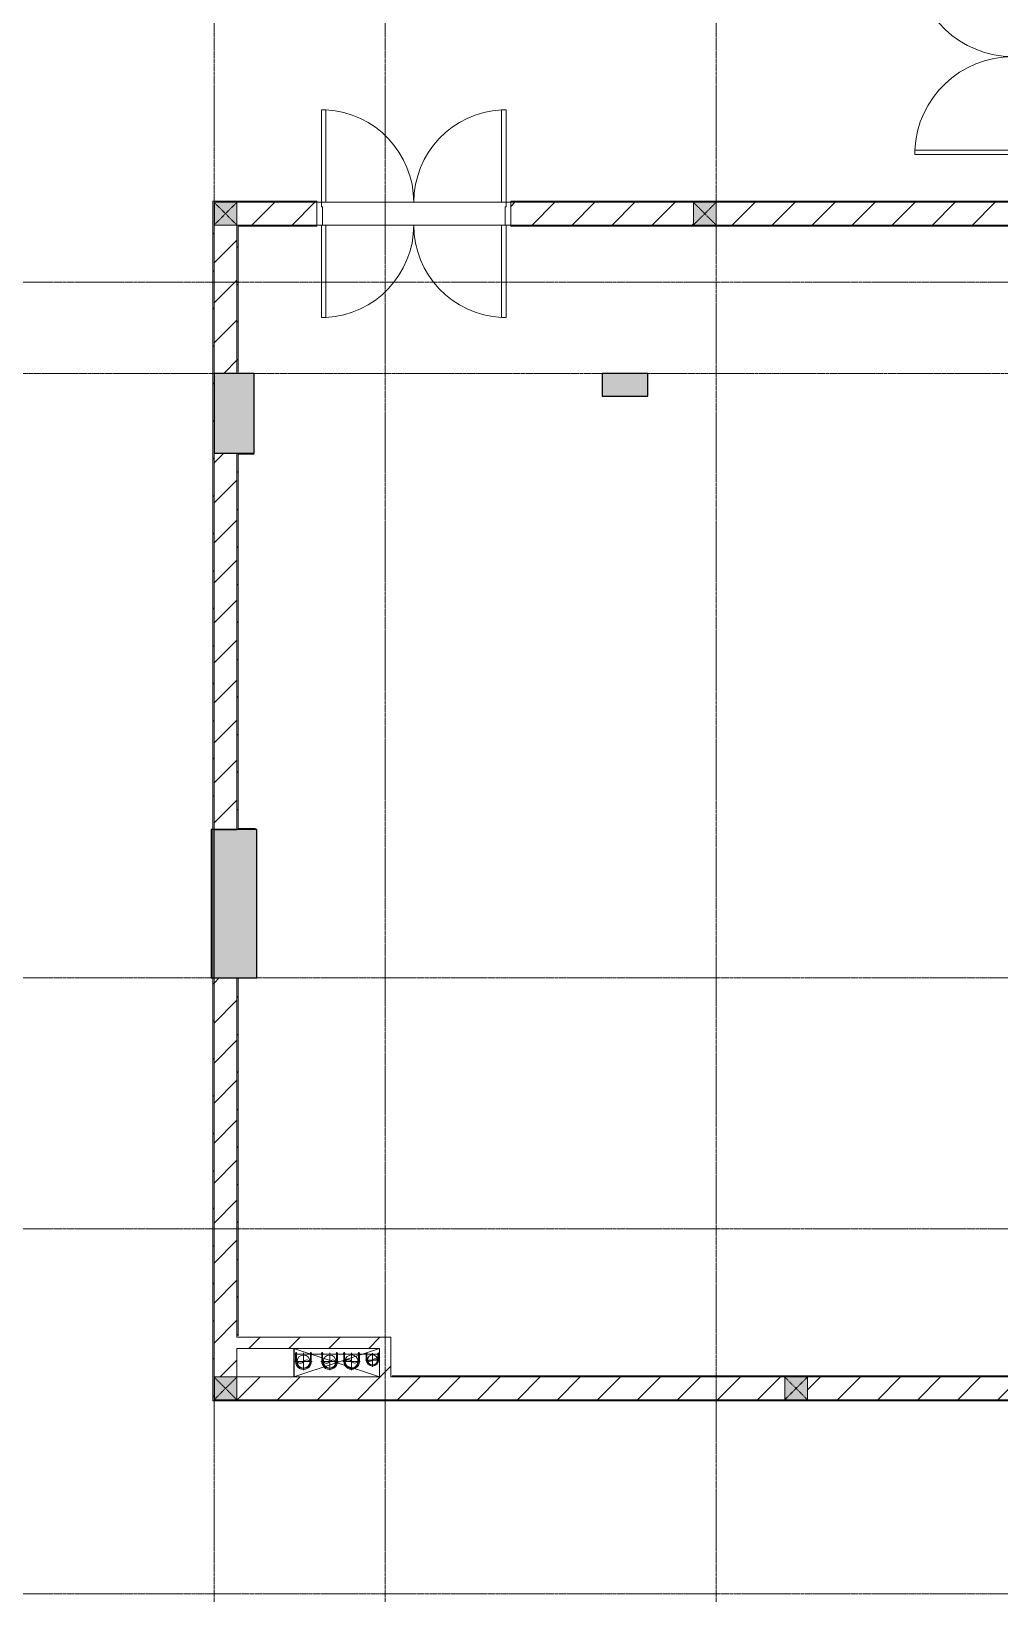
# Model space of a CAD drawing. Header units: millimetres. Extents: x 5121 to 246734, y -48180 to 129206.
# Drawn here: x 42851 to 51338, y 33837 to 47536 of the extents above; entities that cross this region are included whole.
import ezdxf

# ---------------------------------------------------------------- set-up
doc = ezdxf.new("R2010")
doc.units = ezdxf.units.MM
for name, pattern in [('Dash', [6, 3, -3]), ('Grid Line', [22.225, 12.7, -3.175, 3.175, -3.175]), ('IMPORT-CENTER _3_', [10.16, 6.35, -1.27, 1.27, -1.27])]:
    doc.linetypes.add(name, pattern=pattern)
for name, color, linetype, lineweight in [('0-1', 7, 'Continuous', 5), ('0-2', 50, 'Continuous', 9), ('A-DETL-GENF', 92, 'Continuous', 9), ('A-DOOR', 31, 'Continuous', 9), ('A-DOOR-FRAM', 31, 'Continuous', 9), ('A-FLOR', 192, 'Continuous', 9), ('A-FLOR-1', 50, 'Continuous', 9), ('A-WALL', 113, 'Continuous', 9), ('A-WALL-1', 250, 'Continuous', 18), ('A-WALL-PATT-3', 111, 'Continuous', 9), ('G-IMPT', 8, 'Continuous', 9), ('G-IMPT-2', 8, 'IMPORT-CENTER _3_', 9), ('M-EQPM', 50, 'Continuous', 9), ('S-COLS', 52, 'Continuous', 9), ('S-COLS-1', 7, 'Continuous', 5), ('S-COLS-2', 10, 'Continuous', 25), ('S-COLS-5', 52, 'Continuous', 25), ('S-COLS-6', 52, 'Dash', 9), ('S-COLS-HDLN', 52, 'Dash', 9), ('S-GRID-1', 1, 'Grid Line', 9)]:
    doc.layers.add(name, color=color, linetype=linetype, lineweight=lineweight)
pattern_1 = [(45, (0, 0), (-175.3625, 175.3625), [])]
pattern_2 = [(45, (0, 0), (-164.4023, 164.4023), [])]

# ---------------------------------------------------------------- blocks, each defined once
blk = doc.blocks.new('NCV_TKTC_KET CAU_rvt-1-TKCS_MB TỔNG THỂ TẦNG 1')
at = {"layer": 'S-COLS-1'}
for points in [[(44803, 43837), (44803, 44537), (44453, 44537), (44453, 43837), (44770, 43837)], [(48253, 44337), (48253, 44537), (47853, 44537), (47853, 44337)], [(44428, 39237), (44828, 39237), (44828, 40537), (44428, 40536), (44428, 39631)]]:
    blk.add_hatch(color=256, dxfattribs=at).paths.add_polyline_path(points)
at = {"layer": 'A-FLOR-1'}
blk.add_line((45153, 35737), (45153, 35988), dxfattribs=at)
at = {"layer": 'S-COLS-2'}
for p, q in [((44803, 44537), (44453, 44537)), ((44453, 44537), (44453, 43837)), ((44803, 43837), (44803, 44537)), ((47853, 44537), (47853, 44337)), ((48253, 44537), (47853, 44537)), ((48253, 44337), (48253, 44537)), ((47853, 44337), (48253, 44337)), ((44453, 43837), (44803, 43837)), ((44828, 40537), (44428, 40537)), ((44428, 40537), (44428, 39237)), ((44828, 39237), (44828, 40537)), ((44428, 39237), (44828, 39237))]:
    blk.add_line(p, q, dxfattribs=at)
blk = doc.blocks.new('FD_07 - FD_07-1700x2200-CỬA ĐI 2 CÁNH-910693-TKCS_MB TỔNG THỂ TẦNG 1')
at = {"layer": 'A-DETL-GENF'}
for p, q in [((-810, 910), (-810, 100)), ((-770, 910), (-810, 910)), ((-770, 100), (-770, 910)), ((770, 100), (770, 910)), ((770, 910), (810, 910)), ((810, 910), (810, 100)), ((-810, 100), (-770, 100)), ((810, 100), (770, 100)), ((-810, -910), (-810, -100)), ((-810, -100), (-770, -100)), ((-770, -100), (-770, -910)), ((810, -100), (770, -100)), ((770, -100), (770, -910)), ((810, -910), (810, -100)), ((-770, -910), (-810, -910)), ((770, -910), (810, -910))]:
    blk.add_line(p, q, dxfattribs=at)
for centre, start, end in [((-810, 100), 0, 87.1694), ((810, 100), 92.8306, 180), ((-810, -100), 272.8306, 360), ((810, -100), 180, 267.1694)]:
    blk.add_arc(centre, 810, start, end, dxfattribs=at)
at = {"layer": 'A-DOOR'}
for p, q in [((-810, 100), (810, 100)), ((800, -100), (-800, -100))]:
    blk.add_line(p, q, dxfattribs=at)
at = {"layer": 'A-DOOR-FRAM'}
for p, q in [((-810, 100), (-850, 100)), ((-850, 100), (-850, -100)), ((-810, 60), (-810, 100)), ((-800, 60), (-810, 60)), ((-800, -100), (-800, 60)), ((810, 60), (800, 60)), ((800, 60), (800, -100)), ((850, 100), (810, 100)), ((810, 100), (810, 60)), ((850, -100), (850, 100)), ((-850, -100), (-800, -100)), ((800, -100), (850, -100))]:
    blk.add_line(p, q, dxfattribs=at)
blk = doc.blocks.new('TKTC_XREF_251221_MB TANG 1 - TKTC_XREF_260130_MB TANG 1_dwg_CUM U_DN100-V206-TKCS_MB TỔNG THỂ TẦNG 1')
at = {"layer": 'G-IMPT'}
for p, q in [((-79, 67), (-79, 63)), ((-77, 67), (-77, 63)), ((-75, 67), (-75, 63)), ((-73, 69), (-73, 61)), ((-67, 68), (-72, 68)), ((-67, 62), (-72, 62)), ((-65, 69), (0, 69)), ((-79, -63), (-79, -67)), ((-77, -63), (-77, -67)), ((-75, -63), (-75, -67)), ((-73, -61), (-73, -69)), ((-67, -62), (-72, -62)), ((-67, -68), (-72, -68)), ((-65, -69), (0, -69))]:
    blk.add_line(p, q, dxfattribs=at)
at = {"layer": 'G-IMPT', "flags": 128}
for points in [[(-73, 68), (-78, 68), (-78, 62), (-73, 62)], [(-72, 59), (-67, 59), (-67, 71), (-72, 71)], [(-67, 71), (-67, 73), (-65, 73), (-65, 57), (-67, 57), (-67, 59)], [(-65, 61), (0, 61), (0, 57)], [(-73, -62), (-78, -62), (-78, -68), (-73, -68)], [(-72, -71), (-67, -71), (-67, -59), (-72, -59)], [(-67, -59), (-67, -57), (-65, -57), (-65, -73), (-67, -73), (-67, -71)], [(-65, -61), (0, -61), (0, -57)]]:
    blk.add_lwpolyline(points, dxfattribs=at)
at = {"layer": 'G-IMPT'}
for centre, radius, start, end in [((-78, 67), 0.96, 90, 180), ((-78, 63), 0.96, 180, 270), ((-71, 69), 1.56, 112.6199, 247.3801), ((-68, 65), 4.8, 143.1301, 216.8699), ((-71, 61), 1.56, 112.6199, 247.3801), ((0, 0), 69, 270, 90), ((0, 0), 61, 270, 90), ((0, 0), 57, 270, 90), ((-78, -63), 0.96, 90, 180), ((-78, -67), 0.96, 180, 270), ((-71, -61), 1.56, 112.6199, 247.3801), ((-68, -65), 4.8, 143.1301, 216.8699), ((-71, -69), 1.56, 112.6199, 247.3801)]:
    blk.add_arc(centre, radius, start, end, dxfattribs=at)
blk = doc.blocks.new('TKTC_XREF_251221_MB TANG 1 - TKTC_XREF_260130_MB TANG 1_dwg_$cc-4202117-TKCS_MB TỔNG THỂ TẦNG 1')
at = {"layer": 'G-IMPT'}
blk.add_circle((0, 0), 0.5, dxfattribs=at)
for centre, radius, start, end in [((0, 0), 0.5, 90, 270), ((0.19, 0.25), 0.313, 126.8699, 233.1301), ((-0.19, -0.25), 0.313, 306.8699, 53.1301)]:
    blk.add_arc(centre, radius, start, end, dxfattribs=at)
at = {"layer": 'G-IMPT-2'}
for p, q in [((-0.67, 0), (0.67, 0)), ((0, -0.67), (0, 0.67))]:
    blk.add_line(p, q, dxfattribs=at)
blk = doc.blocks.new('TKTC_XREF_251221_MB TANG 1 - TKTC_XREF_260130_MB TANG 1_dwg_$cc-V203-TKCS_MB TỔNG THỂ TẦNG 1')
at = {"layer": 'G-IMPT'}
blk.add_circle((0, 0), 0.5, dxfattribs=at)
for centre, radius, start, end in [((0, 0), 0.5, 90, 270), ((0.19, 0.25), 0.313, 126.8699, 233.1301), ((-0.19, -0.25), 0.313, 306.8699, 53.1301)]:
    blk.add_arc(centre, radius, start, end, dxfattribs=at)
at = {"layer": 'G-IMPT-2'}
for p, q in [((-0.67, 0), (0.67, 0)), ((0, -0.67), (0, 0.67))]:
    blk.add_line(p, q, dxfattribs=at)
blk = doc.blocks.new('TKTC_XREF_251221_MB TANG 1 - TKTC_XREF_260130_MB TANG 1_dwg_CUM U_DN100-V207-TKCS_MB TỔNG THỂ TẦNG 1')
at = {"layer": 'G-IMPT'}
blk.add_hatch(color=256, dxfattribs=at).paths.add_polyline_path([(0, 61), (0, 57), (25, 51), (37, 43), (48, 31), (55, 16), (55, 15), (57, 0), (53, -20), (43, -37), (31, -48), (16, -55), (15, -55), (0, -59), (0, -61), (28, -54), (40, -45), (45, -40), (54, -29), (59, -15), (61, 0), (54, 28), (45, 40), (33, 51), (25, 55), (15, 59)])
for p, q in [((-79, 67), (-79, 63)), ((-77, 67), (-77, 63)), ((-75, 67), (-75, 63)), ((-73, 69), (-73, 61)), ((-67, 68), (-72, 68)), ((-67, 62), (-72, 62)), ((-65, 69), (0, 69)), ((-79, -63), (-79, -67)), ((-77, -63), (-77, -67)), ((-75, -63), (-75, -67)), ((-73, -61), (-73, -69)), ((-67, -62), (-72, -62)), ((-67, -68), (-72, -68)), ((-65, -69), (0, -69))]:
    blk.add_line(p, q, dxfattribs=at)
at = {"layer": 'G-IMPT', "flags": 128}
for points in [[(-73, 68), (-78, 68), (-78, 62), (-73, 62)], [(-72, 59), (-67, 59), (-67, 71), (-72, 71)], [(-67, 71), (-67, 73), (-65, 73), (-65, 57), (-67, 57), (-67, 59)], [(-65, 61), (0, 61), (0, 57)], [(-73, -62), (-78, -62), (-78, -68), (-73, -68)], [(-72, -71), (-67, -71), (-67, -59), (-72, -59)], [(-67, -59), (-67, -57), (-65, -57), (-65, -73), (-67, -73), (-67, -71)], [(-65, -61), (0, -61), (0, -57)]]:
    blk.add_lwpolyline(points, dxfattribs=at)
at = {"layer": 'G-IMPT'}
for centre, radius, start, end in [((-78, 67), 0.96, 90, 180), ((-78, 63), 0.96, 180, 270), ((-71, 69), 1.56, 112.6199, 247.3801), ((-68, 65), 4.8, 143.1301, 216.8699), ((-71, 61), 1.56, 112.6199, 247.3801), ((0, 0), 69, 270, 90), ((0, 0), 61, 270, 90), ((0, 0), 57, 270, 90), ((-78, -63), 0.96, 90, 180), ((-78, -67), 0.96, 180, 270), ((-71, -61), 1.56, 112.6199, 247.3801), ((-68, -65), 4.8, 143.1301, 216.8699), ((-71, -69), 1.56, 112.6199, 247.3801)]:
    blk.add_arc(centre, radius, start, end, dxfattribs=at)
blk = doc.blocks.new('TKTC_XREF_251221_MB TANG 1 - TKTC_XREF_260130_MB TANG 1_dwg_$cc-4202114-TKCS_MB TỔNG THỂ TẦNG 1')
at = {"layer": 'G-IMPT'}
blk.add_circle((0, 0), 0.5, dxfattribs=at)
for centre, radius, start, end in [((0, 0), 0.5, 90, 270), ((0.19, 0.25), 0.313, 126.8699, 233.1301), ((-0.19, -0.25), 0.313, 306.8699, 53.1301)]:
    blk.add_arc(centre, radius, start, end, dxfattribs=at)
at = {"layer": 'G-IMPT-2'}
for p, q in [((-0.67, 0), (0.67, 0)), ((0, -0.67), (0, 0.67))]:
    blk.add_line(p, q, dxfattribs=at)
blk = doc.blocks.new('TKTC_XREF_251221_MB TANG 1 - TKTC_XREF_260130_MB TANG 1_dwg_$cc-V296-TKCS_MB TỔNG THỂ TẦNG 1')
at = {"layer": 'G-IMPT'}
blk.add_circle((0, 0), 0.5, dxfattribs=at)
for centre, radius, start, end in [((0, 0), 0.5, 90, 270), ((0.19, 0.25), 0.313, 126.8699, 233.1301), ((-0.19, -0.25), 0.313, 306.8699, 53.1301)]:
    blk.add_arc(centre, radius, start, end, dxfattribs=at)
at = {"layer": 'G-IMPT-2'}
for p, q in [((-0.67, 0), (0.67, 0)), ((0, -0.67), (0, 0.67))]:
    blk.add_line(p, q, dxfattribs=at)
blk = doc.blocks.new('TKTC_XREF_251221_MB TANG 1 - TKTC_XREF_260130_MB TANG 1_dwg-4202109-TKCS_MB TỔNG THỂ TẦNG 1')
at = {"layer": 'G-IMPT', "flags": 128}
blk.add_lwpolyline([(-157249, -365386), (-157249, -365408), (-157999, -365408), (-157999, -365359)], dxfattribs=at)
for name, p, xscale, yscale, zscale, rotation in [('TKTC_XREF_251221_MB TANG 1 - TKTC_XREF_260130_MB TANG 1_dwg_$cc-V296-TKCS_MB TỔNG THỂ TẦNG 1', (-157915, -365474), 113.7150000000092, 113.7150000000092, 113.7150000000092, 90.04476088158574), ('TKTC_XREF_251221_MB TANG 1 - TKTC_XREF_260130_MB TANG 1_dwg_CUM U_DN100-V207-TKCS_MB TỔNG THỂ TẦNG 1', (-157916, -365474), 0.9975000000000005, 0.9975000000000005, 0.9975000000000005, 270.0467435561337), ('TKTC_XREF_251221_MB TANG 1 - TKTC_XREF_260130_MB TANG 1_dwg_$cc-4202114-TKCS_MB TỔNG THỂ TẦNG 1', (-157686, -365474), 113.7150000000092, 113.7150000000092, 113.7150000000092, 90.04476088158574), ('TKTC_XREF_251221_MB TANG 1 - TKTC_XREF_260130_MB TANG 1_dwg_CUM U_DN100-V207-TKCS_MB TỔNG THỂ TẦNG 1', (-157687, -365474), 0.9975000000000005, 0.9975000000000005, 0.9975000000000005, 270.0467435561337), ('TKTC_XREF_251221_MB TANG 1 - TKTC_XREF_260130_MB TANG 1_dwg_CUM U_DN100-V207-TKCS_MB TỔNG THỂ TẦNG 1', (-157494, -365473), 0.9974999999999966, 0.9974999999999966, 0.9974999999999966, 270.0467435564909), ('TKTC_XREF_251221_MB TANG 1 - TKTC_XREF_260130_MB TANG 1_dwg_$cc-4202117-TKCS_MB TỔNG THỂ TẦNG 1', (-157311, -365461), 90.0000000000512, 90.0000000000512, 90.0000000000512, 90.41977899777648)]:
    blk.add_blockref(name, p, dxfattribs=dict(xscale=xscale, yscale=yscale, zscale=zscale, rotation=rotation))
at = {"extrusion": (0, 0, -1)}
for name, p, xscale, yscale, zscale, rotation in [('TKTC_XREF_251221_MB TANG 1 - TKTC_XREF_260130_MB TANG 1_dwg_$cc-V203-TKCS_MB TỔNG THỂ TẦNG 1', (157494, -365473), 113.7150000000092, 113.7150000000092, -113.7150000000092, 89.95325644590794), ('TKTC_XREF_251221_MB TANG 1 - TKTC_XREF_260130_MB TANG 1_dwg_CUM U_DN100-V206-TKCS_MB TỔNG THỂ TẦNG 1', (157311, -365459), 0.7894736842105243, 0.7894736842105243, -0.7894736842105243, 269.5802210006292)]:
    blk.add_blockref(name, p, dxfattribs=dict(at, xscale=xscale, yscale=yscale, zscale=zscale, rotation=rotation))
blk = doc.blocks.new('TKTC_XREF_251221_MB TANG 1 - TKTC_XREF_251221_MB TANG 1-2038492-TKCS_MB TỔNG THỂ TẦNG 1')
blk.add_blockref('TKTC_XREF_251221_MB TANG 1 - TKTC_XREF_260130_MB TANG 1_dwg-4202109-TKCS_MB TỔNG THỂ TẦNG 1', (169499, 384110))
blk = doc.blocks.new('FD_07 - DIG_01-1800x2200-CỬA ĐI 2 CÁNH 2-2150742-TKCS_MB TỔNG THỂ TẦNG 1')
at = {"layer": 'A-DETL-GENF'}
for p, q in [((-860, 960), (-860, 100)), ((-820, 960), (-860, 960)), ((-820, 100), (-820, 960)), ((820, 100), (820, 960)), ((820, 960), (860, 960)), ((860, 960), (860, 100)), ((-860, 100), (-820, 100)), ((860, 100), (820, 100)), ((-835, -960), (-835, -100)), ((-835, -100), (-795, -100)), ((-795, -100), (-795, -960)), ((835, -100), (795, -100)), ((795, -100), (795, -960)), ((835, -960), (835, -100)), ((-795, -960), (-835, -960)), ((795, -960), (835, -960))]:
    blk.add_line(p, q, dxfattribs=at)
for centre, start, end in [((-860, 100), 0, 87.3341), ((860, 100), 92.6659, 180), ((-835, -100), 272.6659, 360), ((835, -100), 180, 267.3341)]:
    blk.add_arc(centre, 860, start, end, dxfattribs=at)
at = {"layer": 'A-DOOR'}
for p, q in [((-860, 100), (860, 100)), ((850, -100), (-850, -100))]:
    blk.add_line(p, q, dxfattribs=at)
at = {"layer": 'A-DOOR-FRAM'}
for p, q in [((-860, 100), (-900, 100)), ((-900, 100), (-900, -100)), ((-860, 60), (-860, 100)), ((-850, 60), (-860, 60)), ((-850, -100), (-850, 60)), ((860, 60), (850, 60)), ((850, 60), (850, -100)), ((900, 100), (860, 100)), ((860, 100), (860, 60)), ((900, -100), (900, 100)), ((-900, -100), (-850, -100)), ((850, -100), (900, -100))]:
    blk.add_line(p, q, dxfattribs=at)
blk = doc.blocks.new('G1_SOF - BO TRU - 200x200-3050151-TKCS_MB TỔNG THỂ TẦNG 1')
at = {"layer": 'S-COLS-HDLN'}
for p, q in [((-100, 100), (100, -100)), ((100, 100), (-100, -100))]:
    blk.add_line(p, q, dxfattribs=at)

msp = doc.modelspace()

# ---------------------------------------------------------------- hatches: boundary and pattern name
at = {"layer": 'A-WALL-PATT-3'}
h = msp.add_hatch(dxfattribs=at)
h.set_pattern_fill('FP_43', color=256, style=0, pattern_type=2)
h.set_pattern_definition(pattern_2)
h.paths.add_polyline_path([(44442.6, 46036.9), (45352.6, 46036.9), (45352.6, 46046.9), (44442.6, 46046.9)])
h.paths.add_polyline_path([(51442.5, 46036.9), (51442.5, 46046.9), (47052.6, 46046.9), (47052.6, 46036.9), (49570.5, 46036.9)])
h = msp.add_hatch(dxfattribs=at)
h.set_pattern_fill('FP_43', color=256, style=0, pattern_type=2)
h.set_pattern_definition(pattern_2)
h.paths.add_polyline_path([(44442.6, 35527.4), (44452.6, 35527.4), (44449, 39236.9), (44442.6, 39236.9), (44442.6, 35530.9)])
h.paths.add_polyline_path([(44442.6, 40536.9), (44452.6, 40536.9), (44452.6, 46036.9), (44442.6, 46034), (44442.6, 41898.5)])
h = msp.add_hatch(dxfattribs=at)
h.set_pattern_fill('FP_1', color=256, style=0, pattern_type=2)
h.set_pattern_definition(pattern_1)
h.paths.add_polyline_path([(52717.6, 45836.9), (52727.6, 45836.9), (52727.6, 46036.9), (48852.6, 46036.9), (48852.6, 45836.9), (52039.9, 45836.9)])
h.paths.add_polyline_path([(44742.2, 45836.9), (45352.6, 45836.9), (45352.6, 46036.9), (44652.6, 46036.9), (44652.6, 45836.9), (44662.6, 45836.9)])
h.paths.add_polyline_path([(47101.1, 45836.9), (48652.6, 45836.9), (48652.6, 46036.9), (47052.6, 46036.9), (47052.6, 45836.9)])
h = msp.add_hatch(dxfattribs=at)
h.set_pattern_fill('FP_1', color=256, style=0, pattern_type=2)
h.set_pattern_definition(pattern_1)
h.paths.add_polyline_path([(44452.6, 44536.9), (44652.6, 44536.9), (44652.6, 45836.9), (44452.6, 45836.9), (44452.6, 44536.9)])
h = msp.add_hatch(dxfattribs=at)
h.set_pattern_fill('FP_43', color=256, style=0, pattern_type=2)
h.set_pattern_definition(pattern_2)
h.paths.add_polyline_path([(44662.6, 44536.9), (44662.6, 45836.9), (44652.6, 45836.9), (44652.6, 44536.9)])
h = msp.add_hatch(dxfattribs=at)
h.set_pattern_fill('FP_43', color=256, style=0, pattern_type=2)
h.set_pattern_definition(pattern_2)
h.paths.add_polyline_path([(52717.6, 45826.9), (52717.6, 45836.9), (47052.6, 45836.9), (47052.6, 45826.9), (52039.9, 45826.9)])
h.paths.add_polyline_path([(44714.1, 45826.9), (45352.6, 45826.9), (45352.6, 45836.9), (44662.6, 45835.3), (44663.1, 45826.9)])
h = msp.add_hatch(dxfattribs=at)
h.set_pattern_fill('FP_1', color=256, style=0, pattern_type=2)
h.set_pattern_definition(pattern_1)
h.paths.add_polyline_path([(44452.6, 40535.7), (44652.6, 40535.7), (44652.6, 43836.9), (44452.6, 43836.9), (44452.6, 41898.5)])
h = msp.add_hatch(dxfattribs=at)
h.set_pattern_fill('FP_43', color=256, style=0, pattern_type=2)
h.set_pattern_definition(pattern_2)
h.paths.add_polyline_path([(44662.6, 40536.9), (44662.6, 43827), (44652.6, 43827), (44652.6, 40536.9)])
h = msp.add_hatch(dxfattribs=at)
h.set_pattern_fill('FP_43', color=256, style=0, pattern_type=2)
h.set_pattern_definition(pattern_2)
h.paths.add_polyline_path([(44662.6, 40536.9), (44812.6, 40536.9), (44812.6, 40546.9), (44662.6, 40546.9)])
h = msp.add_hatch(dxfattribs=at)
h.set_pattern_fill('FP_1', color=256, style=0, pattern_type=2)
h.set_pattern_definition(pattern_1)
h.paths.add_polyline_path([(44652.6, 35737.4), (44652.6, 39236.9), (44452.6, 39236.9), (44452.6, 35737.4), (44631.7, 35737.4)])
h = msp.add_hatch(dxfattribs=at)
h.set_pattern_fill('FP_43', color=256, style=0, pattern_type=2)
h.set_pattern_definition(pattern_2)
h.paths.add_polyline_path([(44662.6, 36087.8), (44662.6, 39226.9), (44652.6, 39226.9), (44652.6, 36087.8)])
h = msp.add_hatch(dxfattribs=at)
h.set_pattern_fill('FP_1', color=256, style=0, pattern_type=2)
h.set_pattern_definition(pattern_1)
h.paths.add_polyline_path([(45902.6, 35987.8), (45902.6, 36087.8), (44652.6, 36087.8), (44652.6, 35987.8), (45866.4, 35987.8)])
h = msp.add_hatch(dxfattribs=at)
h.set_pattern_fill('FP_1', color=256, style=0, pattern_type=2)
h.set_pattern_definition(pattern_1)
h.paths.add_polyline_path([(46002.6, 35737.4), (46002.6, 36087.8), (45902.6, 36087.8), (45902.6, 35737.4)])
h = msp.add_hatch(dxfattribs=at)
h.set_pattern_fill('FP_1', color=256, style=0, pattern_type=2)
h.set_pattern_definition(pattern_1)
h.paths.add_polyline_path([(52652.6, 35537.4), (52652.6, 35737.4), (49652.9, 35737.4), (49652.9, 35537.4), (52652.6, 35537.4)])
h.paths.add_polyline_path([(56452.6, 35537.4), (56452.6, 35737.4), (52852.6, 35736.9), (52852.6, 35537.4), (55952.6, 35537.4)])
h.paths.add_polyline_path([(44652.6, 35537.4), (49452.9, 35537.4), (49452.9, 35737.4), (44652.6, 35737.4), (44652.6, 35565)])
h.paths.add_polyline_path([(68458.2, 35537.4), (69052.6, 35537.4), (69052.6, 35737.4), (67292.6, 35736.9), (67292.6, 35537.4)])
h.paths.add_polyline_path([(59298.7, 35537.4), (60852.6, 35537.4), (60852.6, 35737.4), (59092.6, 35736.9), (59092.6, 35537.4)])
h.paths.add_polyline_path([(64152.6, 35537.4), (65852.9, 35537.4), (65852.9, 35737.4), (61052.6, 35736.9), (61052.6, 35537.4), (64052.6, 35537.4)])
h.paths.add_polyline_path([(58002.6, 35537.4), (58002.6, 35737.4), (56652.6, 35736.9), (56652.6, 35537.4), (57852.4, 35537.4)])
h.paths.add_polyline_path([(66202.6, 35537.4), (66202.6, 35737.4), (66052.9, 35736.9), (66052.9, 35537.4)])
h = msp.add_hatch(dxfattribs=at)
h.set_pattern_fill('FP_43', color=256, style=0, pattern_type=2)
h.set_pattern_definition(pattern_2)
h.paths.add_polyline_path([(47101.1, 35737.4), (52652.6, 35737.4), (52652.6, 35747.4), (46012.6, 35747.4), (46012.6, 35737.4)])
h = msp.add_hatch(dxfattribs=at)
h.set_pattern_fill('FP_43', color=256, style=0, pattern_type=2)
h.set_pattern_definition(pattern_2)
h.paths.add_polyline_path([(56442.6, 35527.4), (56452.6, 35527.4), (56452.6, 35537.4), (44452.6, 35537.4), (44452.6, 35527.4), (55744, 35527.4)])
at = {"layer": 'S-COLS-1'}
for points in [[(44652.6, 45836.9), (44652.6, 46036.9), (44452.6, 46036.9), (44452.6, 45836.9), (44631.7, 45836.9)], [(48852.6, 45836.9), (48852.6, 46036.9), (48652.6, 46036.2), (48652.6, 45836.9)], [(44652.6, 35537.4), (44652.6, 35737.4), (44452.6, 35737.4), (44452.6, 35537.4), (44452.6, 35537.4), (44631.7, 35537.4)], [(49570.5, 35537.4), (49652.9, 35537.4), (49652.9, 35737.4), (49452.9, 35737.4), (49452.9, 35537.4)]]:
    msp.add_hatch(color=256, dxfattribs=at).paths.add_polyline_path(points)

# ---------------------------------------------------------------- linework, layer by layer
at = {"layer": '0-2'}
for p, q in [((45152.6, 35737.4), (45902.6, 35987.8)), ((45152.6, 35987.8), (45902.6, 35737.4)), ((45152.6, 35737.4), (45152.6, 35987.8))]:
    msp.add_line(p, q, dxfattribs=at)
at = {"layer": 'A-FLOR'}
msp.add_line((47002.6, 45836.9), (45402.6, 45836.9), dxfattribs=at)
at = {"layer": 'A-WALL'}
for p, q in [((45352.6, 46036.9), (44652.6, 46036.9)), ((44652.6, 46036.9), (44652.6, 45836.9)), ((45392.6, 46036.9), (47012.6, 46036.9)), ((48652.6, 46036.9), (47052.6, 46036.9)), ((48652.6, 45836.9), (48652.6, 46036.9)), ((51442.5, 46036.9), (48852.6, 46036.9)), ((48852.6, 46036.9), (48852.6, 45836.9)), ((44652.6, 45836.9), (44452.6, 45836.9)), ((44662.6, 45836.9), (45352.6, 45836.9)), ((47052.6, 45836.9), (48652.6, 45836.9)), ((48852.6, 45836.9), (52717.6, 45836.9)), ((44452.6, 35737.4), (44652.6, 35737.4)), ((44652.6, 35737.4), (44652.6, 35537.4)), ((49452.9, 35537.4), (49452.9, 35737.4)), ((49652.9, 35737.4), (49652.9, 35537.4))]:
    msp.add_line(p, q, dxfattribs=at)
at = {"layer": 'A-WALL-1'}
for p, q in [((45352.6, 46046.9), (44442.6, 46046.9)), ((44442.6, 46046.9), (44442.6, 35527.4)), ((44452.6, 46036.9), (44652.6, 46036.9)), ((44452.6, 35537.4), (44452.6, 46036.9)), ((45352.6, 46036.9), (45352.6, 46046.9)), ((51442.5, 46046.9), (47052.6, 46046.9)), ((47052.6, 46046.9), (47052.6, 46036.9)), ((48652.6, 46036.9), (48852.6, 46036.9)), ((44452.6, 45836.9), (44452.6, 44536.9)), ((44652.6, 45836.9), (44662.6, 45836.9)), ((44652.6, 45836.9), (44652.6, 44536.9)), ((44662.6, 44546.9), (44662.6, 45826.9)), ((44662.6, 45826.9), (45352.6, 45826.9)), ((45352.6, 45826.9), (45352.6, 45836.9)), ((47052.6, 45836.9), (47052.6, 45826.9)), ((47052.6, 45826.9), (52717.6, 45826.9)), ((48852.6, 45836.9), (48652.6, 45836.9)), ((44452.6, 44536.9), (44652.6, 44536.9)), ((44652.6, 44536.9), (44662.6, 44536.9)), ((44652.6, 43836.9), (44452.6, 43836.9)), ((44452.6, 43836.9), (44452.6, 40535.7)), ((44802.6, 43837), (44652.6, 43837)), ((44652.6, 43837), (44652.6, 40535.7)), ((44662.6, 43827), (44802.6, 43827)), ((44662.6, 40546.9), (44662.6, 43827)), ((44452.6, 40535.7), (44652.6, 40535.7)), ((44652.6, 40536.9), (44802.6, 40536.9)), ((44812.6, 40546.9), (44662.6, 40546.9)), ((44812.6, 40536.9), (44812.6, 40546.9)), ((44652.6, 39236.9), (44452.6, 39236.9)), ((44652.6, 39236.9), (44652.6, 36087.8)), ((44662.6, 36097.8), (44662.6, 39226.9)), ((44652.6, 36087.8), (46002.6, 36087.8)), ((46002.6, 35737.4), (46002.6, 36087.8)), ((44652.6, 35737.4), (44652.6, 35987.8)), ((44652.6, 35987.8), (45902.6, 35987.8)), ((45902.6, 35987.8), (45902.6, 35737.4)), ((45902.6, 35737.4), (44652.6, 35737.4)), ((46002.6, 35737.4), (52652.6, 35737.4)), ((52642.6, 35747.4), (46012.6, 35747.4)), ((44442.6, 35527.4), (56442.6, 35527.4)), ((52852.6, 35537.4), (44452.6, 35537.4)), ((44652.6, 35537.4), (49452.9, 35537.4)), ((49652.9, 35537.4), (52652.6, 35537.4))]:
    msp.add_line(p, q, dxfattribs=at)
at = {"layer": 'S-COLS'}
for p, q in [((44652.6, 45836.9), (44652.6, 46036.9)), ((48652.6, 46036.9), (48652.6, 45836.9)), ((48852.6, 45836.9), (48852.6, 46036.9)), ((44452.6, 45836.9), (44652.6, 45836.9)), ((44652.6, 35737.4), (44452.6, 35737.4)), ((44652.6, 35537.4), (44652.6, 35737.4)), ((49452.9, 35737.4), (49452.9, 35537.4)), ((49652.9, 35537.4), (49652.9, 35737.4))]:
    msp.add_line(p, q, dxfattribs=at)
at = {"layer": 'S-COLS-5'}
for p, q in [((44652.6, 46036.9), (44452.6, 46036.9)), ((44452.6, 46036.9), (44452.6, 45836.9)), ((48852.6, 46036.9), (48652.6, 46036.9)), ((48652.6, 45836.9), (48852.6, 45836.9)), ((44452.6, 35737.4), (44452.6, 35537.4)), ((49652.9, 35737.4), (49452.9, 35737.4)), ((44452.6, 35537.4), (44652.6, 35537.4)), ((49452.9, 35537.4), (49652.9, 35537.4))]:
    msp.add_line(p, q, dxfattribs=at)
at = {"layer": 'S-GRID-1'}
for p, q in [((44452.6, 23210.6), (44452.6, 78232.7)), ((45952.6, 23210.6), (45952.6, 78232.7)), ((48852.6, 23210.6), (48852.6, 78232.7)), ((129301.8, 45336.9), (31601.8, 45336.9)), ((125364.8, 44536.9), (35538.8, 44536.9)), ((129301.8, 39236.9), (31601.8, 39236.9)), ((129301.8, 37036.9), (31601.8, 37036.9)), ((129301.8, 33836.9), (31601.8, 33836.9))]:
    msp.add_line(p, q, dxfattribs=at)

# ---------------------------------------------------------------- block references
at = {"layer": '0-1'}
msp.add_blockref('NCV_TKTC_KET CAU_rvt-1-TKCS_MB TỔNG THỂ TẦNG 1', (0, 0), dxfattribs=at)
at = {"layer": 'A-DOOR', "rotation": 89.99999999999993}
msp.add_blockref('FD_07 - DIG_01-1800x2200-CỬA ĐI 2 CÁNH 2-2150742-TKCS_MB TỔNG THỂ TẦNG 1', (51552.5, 47314.6), dxfattribs=at)
at = {"layer": 'A-DOOR'}
msp.add_blockref('FD_07 - FD_07-1700x2200-CỬA ĐI 2 CÁNH-910693-TKCS_MB TỔNG THỂ TẦNG 1', (46202.6, 45936.9), dxfattribs=at)
at = {"layer": 'M-EQPM'}
msp.add_blockref('TKTC_XREF_251221_MB TANG 1 - TKTC_XREF_251221_MB TANG 1-2038492-TKCS_MB TỔNG THỂ TẦNG 1', (33652.6, 17236.9), dxfattribs=at)
at = {"layer": 'S-COLS-6'}
for p in [(44552.6, 45936.9), (48752.6, 45936.9), (44552.6, 35637.4), (49552.9, 35637.4)]:
    msp.add_blockref('G1_SOF - BO TRU - 200x200-3050151-TKCS_MB TỔNG THỂ TẦNG 1', p, dxfattribs=at)

doc.saveas('drawing.dxf')
